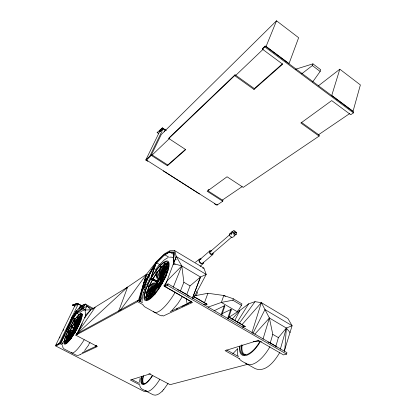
<?xml version="1.0" encoding="UTF-8"?>
<svg xmlns="http://www.w3.org/2000/svg" width="416" height="416" viewBox="0 0 416 416"><rect width="100%" height="100%" fill="white"/><g stroke="black" fill="none" stroke-linecap="round" stroke-linejoin="round"><path stroke-width="0.62" d="M173.394 264.841L173.779 252.746L173.456 263.541L165.464 285.095L163.977 285.906L191.292 301.647M237.385 348.946L237.474 353.584L237.942 355.81M77.267 324.823L77.324 323.56A3.26 3.084 -41.9 0 1 77.766 322.052L82.087 314.449L77.662 321.942A3.26 3.078 -41.9 0 0 77.22 323.445L77.189 326.721M77.917 326.503L77.964 325.322M139.864 301.636L143.244 287.815M143.359 285.459L143.447 283.696L146.531 274.222L156.64 261.42L164.538 253.807L169.884 250.728L174.658 250.624L203.876 268.117L206.216 274.414L193.31 298.652M77.324 325.265L77.397 324.142A3.224 2.818 -1.2 0 1 77.865 322.821L81.708 317.32M77.953 326.414L78.073 324.527M65.686 341.609L65.671 341.775A15.47 3.068 -60.8 0 0 65.593 342.597M73.091 333.554L71.022 334.615A2.512 2.174 -0.9 0 0 70.143 335.369L65.671 341.775L65.052 341.453L69.586 334.682A3.214 2.787 -0.9 0 1 70.704 333.726L73.476 332.301M161.855 278.486L162.261 274.68A4.196 3.806 -11.1 0 1 162.952 272.896L168.516 265.153M161.98 278.247L162.318 275.07A4.202 3.812 -11.2 0 1 163.01 273.286L168.584 265.533M162.869 277.779L163.067 275.959M162.994 277.566L163.192 275.74M161.918 278.231L162.053 277.03A4.212 3.037 12.1 0 1 162.708 275.678L167.996 270.213M162.796 278.871L162.604 280.55L162.88 278.782M163.004 277.664L163.134 276.541A3.286 2.371 12.1 0 1 163.576 275.564M139.485 382.174L140.093 378.29M142.293 297.591L142.012 301.694M74.646 325.707L74.812 324.464M73.731 334.625L73.965 332.914A2.501 1.16 33.9 0 1 74.303 332.457L75.421 331.926M72.436 336.866L72.956 333.128A3.203 1.492 33.9 0 1 73.393 332.545L75.275 331.292L73.772 331.999A3.203 1.487 33.9 0 0 73.341 332.582L72.909 335.696M75.192 325.879A2.444 1.108 33.7 0 1 75.015 325.172L75.572 321.11L74.963 320.788L74.407 324.854A3.136 1.42 33.7 0 0 74.63 325.749L75.743 327.792M234.166 235.539L234.005 236.278L235.934 234.312M147.165 292.744L147.098 293.056A18.98 5.2 -60 0 0 146.598 296.083M146.084 296.738A19.926 5.46 -60 0 1 146.614 293.556L145.839 293.119L146.006 292.469L151.84 286.426A4.139 2.928 12.6 0 1 153.296 285.589L156.879 284.528M142.88 287.373L139.053 301.148L143.447 283.696L156.64 261.42M155.256 294.024L156.556 288.501A3.302 2.174 44.9 0 1 157.144 287.596M153.639 295.376L155.262 288.564A4.228 2.787 44.9 0 1 156.01 287.409L157.825 286.109L154.456 288.574A4.217 3.702 63.8 0 0 153.322 290.035L149.703 298.657M154.149 294.856L155.766 288.044A4.228 2.787 44.9 0 1 156.52 286.889L157.877 285.917M164.258 264.462A19.9 5.455 -59.9 0 0 161.673 266.822L160.914 266.38L159.141 273.827A4.124 2.652 44.2 0 0 159.24 275.397L160.108 278.262M144.446 281.736L146.531 274.222L149.183 275.215L150.441 278.439M257.863 340.132L283.525 354.91L286.551 354.12L286.952 352.669L168.069 283.889L165.651 285.21L165.058 286.655L192.504 302.468L163.228 316.03L162.11 315.406M301.163 122.179L319.374 135.236L319.114 136.094L300.877 123.032L331.703 100.599L350.724 114.722L353.439 112.887L353.688 111.992L265.164 46.01L262.777 48.292L262.418 49.161L282.656 64.184L253.989 89.45L234.686 75.629L235.05 74.786L254.327 88.608L253.989 89.45M284.258 351.224L292.094 325.723L287.919 318.552L261.357 302.656L255.024 301.683L248.628 303.852L239.897 310.414L231.941 319.353M280.342 349.211L286.354 328.047L292.094 325.723L264.971 309.566L252.834 333.622M276.843 347.032L275.896 346.232L278.382 337.631L286.354 328.047L269.386 317.996L261.357 302.656L242.086 324.563M148.408 281.98L143.187 288.995L142.371 288.527L143.276 285.418M143.634 284.175L146.531 274.222L127.603 287.108L90.787 309.852L85.67 315.073L84.734 317.704L76.716 334.168L77.022 334.329M142.834 295.038L143.629 292.339M275.896 346.232L270.244 342.966L272.782 334.355L269.386 317.996L254.8 334.204M262.98 339.191L269.386 317.996M96.122 345.301L95.628 346.897L96.153 345.727M339.825 69.202L331.755 95.415L353.049 111.285L360.381 84.921L339.825 69.202L318.354 85.868M138.362 300.628L146.531 274.222L119.959 310.736M251.956 332.592L261.357 302.656M242.648 327.2L245.164 326.425L228.925 316.945M151.44 276.536L155.605 263.723L164.003 255.247L169.374 252.112L163.946 255.211L155.834 263.359L148.502 274.945M312.634 82.004L320.143 71.458L320.715 69.727L312.936 63.851L295.37 69.311M228.764 317.403L237.458 311.849L241.483 305.313L241.951 303.898L233.319 298.792L223.803 295.485L207.917 293.275L194.532 295.828M237.843 310.69L237.458 311.849L221.364 302.427L208.078 307.143M160.181 264.878L156.27 262.584L151.455 276.583L156.27 262.584L164.32 254.498L169.452 251.924L174.143 252.039L175.443 258.887L176.238 259.854M66.83 337.516L66.742 337.771A15.46 3.063 -60.8 0 0 66.04 339.981M73.138 332.561L71.401 333.05A2.475 1.586 16.4 0 0 70.606 333.512L66.742 337.771L66.128 337.454L70.184 332.654A3.172 2.033 16.4 0 1 71.198 332.067L73.263 331.484M228.181 319.046L231.442 309.452M301.662 73.856L312.348 65.572L312.936 63.851M225.456 296.457L223.803 295.485L221.364 302.427L232.835 300.206L233.319 298.792M227.568 318.692L230.833 309.098M144.492 289.879L145.673 286.941M221.062 314.933L224.401 305.334M221.681 315.292L224.806 306.296M143.556 292.547L144.555 289.708M71.406 337.158L72.046 335.358M77.204 320.824L78.536 317.632A14.7 2.917 -60.8 0 1 80.101 316.103M71.105 338.593L72.379 334.994A2.496 1.94 41.6 0 1 72.956 334.235M69.514 340.387L71.422 335.026A3.193 2.486 41.6 0 1 72.16 334.058L73.19 333.351M69.846 340.023L71.755 334.662A3.193 2.486 41.6 0 1 72.493 333.694M79.503 316.295A15.439 3.063 -60.8 0 0 78.718 317.122L78.109 316.794L75.915 322.972A3.136 2.392 41.1 0 0 75.847 324.246L76.242 327.153M206.762 304.008L204.292 304.668M204.422 302.786L207.917 293.275M118.581 311.433L127.603 287.108L76.716 334.168L77.865 333.601L76.716 334.168L95.207 307.284M196.373 295.485L197.46 292.604L196.633 291.668M155.605 263.723L149.183 275.215L143.187 288.995L143.634 287.82M192.431 298.256L200.491 277.035L206.216 274.414L176.311 256.594L174.658 250.624M192.462 298.168L200.491 277.035L181.797 265.959L173.456 263.541L176.311 256.594L181.797 265.959L183.877 282.272L180.482 290.893L186.727 294.507L189.218 296.488M190.84 302.437L191.298 301.246M67.257 336.887L67.064 337.418A14.721 2.917 -60.8 0 0 66.399 339.518M186.727 294.507L190.06 285.886L200.491 277.035M185.583 149.276L167.768 165.001L151.549 154.58L146.333 159.957L217.069 205.067L222.737 201.24L223.023 200.496L208.01 190.85M217.069 205.067L217.355 204.334M159.156 279.838L158.267 281.949L156.905 283.53M156.395 282.994C156.759 282.417 157.872 278.252 159.156 279.786M157.253 280.94L151.98 278.684L151.533 279.484L156.978 281.882A1.888 0.515 -59.9 0 0 157.602 282.563A1.888 0.515 -59.9 0 0 158.751 279.812A1.888 0.515 -59.9 0 0 156.962 281.887M166.036 276.37L161.559 278.928A4.228 1.763 22.2 0 0 161.106 279.666L161.148 281.544L162.042 282.058L162.328 279.157A3.297 1.378 22.2 0 1 162.365 278.928M148.938 286.723L148.788 287.102A19.911 5.45 -59.9 0 0 147.259 291.21M149.323 286.504L149.172 286.884A18.959 5.19 -59.9 0 0 147.722 290.794M156.801 284.31L154.419 284.268A3.219 1.305 22.5 0 0 153.442 284.456L148.788 287.102L148.023 286.666L148.356 285.891L153.005 283.223A4.118 1.674 22.5 0 1 154.248 282.979L156.806 283.02M173.264 287.191L181.797 265.959L167.274 280.686L163.977 285.906L165.152 286.13M276.52 20.8L266.084 46.452L289.047 63.575L298.641 37.71L276.52 20.8L161.309 134.462L151.195 155.319L146.333 159.957M165.058 286.655L167.476 285.34L168.069 283.889M262.418 49.161L264.81 46.883L265.164 46.01M175.204 264.519L173.519 263.572L175.443 258.887M151.518 297.43L154.513 290.269A3.297 2.891 63.7 0 1 155.402 289.125M150.108 298.438L153.728 289.812A4.222 3.708 63.7 0 1 154.861 288.35L157.836 286.146M166.696 262.974A19.916 5.465 -59.9 0 0 165.729 263.468L164.965 263.016L161.07 272.308A4.144 3.588 61 0 0 160.789 274.201L161.132 278.236M152.36 294.663L153.858 291.091M161.912 271.856L163.576 267.888M164.05 266.755L164.762 265.054M80.616 354.302L97.391 346.533L75.832 335.213L137.524 301.642L138.102 300.29L142.568 302.796M143.187 288.995L149.183 275.215L143.447 283.696M76.482 329.134L76.336 329.462L75.946 328.245A3.214 0.998 23.7 0 1 76.112 327.787L78.499 326.425M151.195 155.319L167.43 165.74L167.768 165.001M74.1 331.089L72.259 330.944A2.46 0.749 23.7 0 0 71.625 331.027L68.926 332.561L68.318 332.244L68.619 331.625L71.313 330.075A3.151 0.962 23.7 0 1 72.119 329.976L73.767 330.101M69.072 332.254L68.926 332.561A15.444 3.058 -60.8 0 0 67.47 335.858M139.979 301.657L143.26 294.679M75.832 335.213L76.362 334.084L138.102 300.29M167.43 165.74L185.723 149.62L168.808 138.507L169.172 137.743L235.05 74.786M68.583 341.468L71.094 336.185A2.496 2.397 76.3 0 1 71.36 335.754M77.709 322.306L81.234 314.912A15.444 3.063 -60.8 0 1 82.306 314.59M74.282 329.67L75.052 328.052M66.576 343.668L70.247 335.982A3.198 3.073 76.4 0 1 71.219 334.812L73.211 333.372M67.33 342.451L70.476 335.852A3.198 3.073 76.3 0 1 71.448 334.682M80.626 314.584L77.095 321.989A3.151 3.006 67.9 0 0 76.794 323.476L76.69 326.747L76.56 323.612A3.146 3.006 67.9 0 1 76.861 322.124L80.392 314.73L81.125 314.964M73.195 330.288L73.965 328.676M69.092 339.388L69.883 337.735M68.91 340.418L70.585 336.898M79.357 318.495L80.938 315.531A14.711 2.917 -60.8 0 1 81.957 315.224M164.273 131.815L165.116 130.073L163.134 128.762L159.39 132.059L145.787 160.02L147.82 161.314M62.353 343.58L63.471 341.266M72.389 322.743L74.339 318.692M79.082 308.854L80.756 305.38L78.281 304.044L75.114 305.292L55.619 345.368L59.207 343.398L78.281 304.044M163.134 128.762L149.885 156.104L145.787 160.02M93.673 308.656L85.254 304.08C78.541 306.467 74.62 313.149 71.646 319.29L60.195 342.971L55.89 345.519L56.81 345.015M146.666 390.816L144.201 391.466L55.895 346.06L60.164 343.741L60.679 342.67L62.946 343.845M61.334 341.728L64.958 334.23M66.352 331.344L67.746 328.458M60.814 343.294L71.698 320.746M59.545 338.005L60.107 336.851M63.201 330.496L63.762 329.342M55.895 346.06L56.41 345.01L60.679 342.67M77.22 303.28C71.635 305.396 69.711 306.467 77.22 303.28L82.337 306.062M160.82 130.905L159.869 130.276L162.36 127.899L166.13 130.4M158.704 133.572L157.139 132.397L158.756 133.463M159.869 130.276L162.36 127.899M78.681 330.923L82.28 323.549M69.451 331.812L69.15 332.436A14.711 2.912 -60.8 0 0 67.418 336.456M234.692 320.731L239.897 310.414M142.371 288.527L149.183 275.215M75.65 313.94L67.314 329.831L66.706 329.508L74.448 314.616L81.058 309.13L83.398 304.616L74.454 314.61L71.646 319.29L70.6 319.935M85.675 310.341L83.621 308.854L81.708 309.483L81.058 309.13L82.966 308.5L85.254 304.08L90.787 309.852L84.734 317.704L85.046 317.876M92.732 309.223L87.027 306.124L85.01 309.977L85.67 315.073L85.987 315.24M152.74 279.604L152.521 280.01A18.949 5.184 -59.9 0 0 149.703 285.641M162.297 283.488L159.567 282.495L161.184 283.681L161.413 283.26M148.403 281.185L149.973 278.288M279.833 352.383C275.116 360.36 266.24 372.809 255.372 368.716L241.94 361.202L240.198 359.866L239.013 358.296M148.892 275.766L155.891 263.39M146.645 300.186L152.24 290.238A4.228 4.014 -64.5 0 1 153.639 288.73L157.113 286.437L153.4 288.626A4.222 4.009 -64.5 0 0 152.001 290.134L146.515 300.154M167.929 262.33L162.427 272.111A4.186 3.988 -70.4 0 0 161.871 274.082L161.704 278.252L161.621 273.998A4.181 3.983 -70.3 0 1 162.178 272.033L167.814 262.267M148.273 298.61L149.776 295.937M150.374 294.866L150.977 293.795M163.275 271.918L163.899 270.8M164.528 269.682L166.416 266.328M167.04 265.21L167.669 264.092M147.904 299.796L153.02 290.69A3.302 3.136 -64.5 0 1 154.118 289.51M168.704 262.782L163.212 272.558A3.271 3.115 -70.4 0 0 162.984 273.047M71.646 319.29L76.627 310.471L74.454 314.61L75.088 314.954L81.708 309.483M74.22 329.243L71.287 326.596L71.646 325.978L73.819 327.99M66.492 342.623L68.354 339.404M80.122 319.082L81.349 316.966M66.55 343.517A14.747 2.928 -60.8 0 1 66.274 343.294L70.002 336.851M82.072 316.009L78.385 322.374A2.548 2.408 -41.9 0 0 78.109 323.045M182.572 296.306L177.783 303.685L171.798 310.674M152.511 279.521L152.74 279.126A19.89 5.444 -59.9 0 1 156.307 273.458M73.897 316.826L75.546 314.038M75.223 314.543L73.263 317.777L74.818 319.816M72.878 318.578L76.008 314.049M237.344 321.958L248.628 303.852M284.185 350.111L284.872 349.029L286.354 328.047L290.103 332.634M168.022 383.505L163.68 389.568M75.156 321.979L75.525 321.448A14.695 2.912 -60.8 0 1 77.407 318.937M88.821 344.812L84.656 350.454M65.052 341.453L69.529 335.041A3.219 2.787 -0.9 0 1 70.652 334.079L73.424 332.654M81.666 317.663L77.818 323.17A3.224 2.818 -1.2 0 0 77.35 324.485M67.465 338.92L66.045 341.24A14.737 2.922 -60.8 0 0 66.019 342.748M78.484 323.149L79.872 321.162M80.87 320.018L78.442 323.492A2.517 2.2 -1.2 0 0 78.109 324.251M74.963 320.788L74.032 325.385A3.136 1.425 33.7 0 0 74.256 326.284L75.088 327.818M75.384 321.365L75.572 321.11A15.434 3.058 -60.8 0 1 77.548 318.474M146.697 300.082A19.947 5.47 -60 0 1 146.12 298.319L145.34 297.877L151.528 289.266A4.181 3.76 -9.5 0 1 153.036 287.981L156.723 286.094M146.604 297.185L148.112 295.084M149.62 292.984L151.128 290.888M164.46 272.34L165.542 270.837M166.624 269.329L168.064 267.327M168.854 266.703L163.8 273.733A3.281 2.974 -11.2 0 0 163.322 274.763M239.351 323.18L255.024 301.683M159.536 284.3L159.812 283.93L160.701 284.44L160.176 285.173L158.553 285.891M155.22 270.031L158.886 265.314M159.484 279.542L158.116 277.69A3.208 1.035 35.7 0 1 157.711 276.864L157.128 272.308L156.369 271.866L155.865 272.574L156.432 277.139A4.108 1.331 35.7 0 0 156.941 278.195L158.402 280.181M156.92 273.026L157.175 272.683A18.944 5.19 -59.9 0 1 159.848 269.272M126.802 288.132L127.603 287.108M88.774 344.224L89.991 342.722M74.012 328.604L74.906 327.501M74.235 329.742L73.336 330.845L73.18 330.346M74.573 331.495L75.171 330.762M160.191 280.218L160.722 280.691M81.058 309.13L85.254 304.08M78.39 317.486L78.718 317.122L76.528 323.294A2.449 1.867 41.1 0 0 76.476 324.293L76.731 325.52M158.47 284.43L159.468 283.28M159.011 265.169L164.278 259.932L167.809 257.722M81.052 320.648L77.428 324.652A3.208 2.085 16.3 0 0 77.059 325.603L77.059 327.2M66.128 337.454L69.997 333.185A3.172 2.033 16.4 0 1 71.011 332.597L73.59 331.869M80.465 321.625L77.241 325.182A3.214 2.085 16.2 0 0 76.872 326.134L76.872 328.26M68.042 336.019L69.222 334.714M78.874 324.074L78.052 324.974A2.506 1.628 16.3 0 0 77.761 325.723L77.761 326.908M79.503 323.7L77.865 325.51A2.506 1.628 16.2 0 0 77.574 326.253L77.574 328.635M139.667 385.559L140.743 387.946L141.986 389.033L153.13 394.789C156.624 396.224 160.051 393.328 162.349 391.024M162.23 391.16L163.784 389.454M71.458 317.85L73.622 315.546L72.01 316.503M78.109 316.794L75.587 323.336A3.13 2.392 41 0 0 75.52 324.61L76.086 327.356M232.851 353.73L237.713 348.624M159.167 286.296L159.676 285.782L158.662 286.504M167.7 270.02L162.859 275.033A4.212 3.037 12.1 0 0 162.204 276.385M145.839 293.119L151.684 287.076A4.144 2.928 12.6 0 1 153.14 286.239L156.125 285.35M147.259 292.406L150.831 288.72M163.649 275.48L164.949 274.139M146.614 293.556L152.454 287.524A3.234 2.288 12.6 0 1 153.598 286.868L156.463 286.021M167.409 272.095L163.498 276.13A3.292 2.371 12.1 0 0 162.984 277.186M236.096 234.494L236.595 233.277L235.945 232.019A1.794 0.759 41.7 0 0 235.019 231.176L234.52 230.864A1.794 0.759 41.7 0 0 233.61 230.547C231.114 231.28 233.891 236.049 236.096 234.494L235.654 234.702M160.914 266.38L160.42 266.895L158.647 274.342A4.118 2.652 44.2 0 0 158.74 275.912L159.609 278.777M161.429 267.062L161.673 266.822L159.916 274.264A3.219 2.07 44.2 0 0 159.988 275.496L160.831 278.247M161.283 267.675L161.528 267.441A18.954 5.195 -59.9 0 1 163.987 265.19M77.392 312.692L78.307 311.787M200.132 266.401L203.055 263.588M168.808 138.507L234.686 75.629M152.121 155.022L169.473 138.492M235.602 75.494L263.271 49.135M79.57 312.874L81.765 311.074L84.001 310.284M254.327 88.608L282.5 63.742M162.708 129.1L159.723 131.726L160.872 130.796L159.921 130.166L157.087 132.506M199.893 259.511L209.789 250.9M210.319 251.581L229.986 234.504M212.15 253.932L231.889 236.933M202.727 263.167L212.68 254.613M195.468 262.252L199.566 259.09M156.348 288.418L157.841 287.238M207.995 190.122L209.04 189.358M73.486 334.053L74.417 333.377M72.322 334.932L74.183 333.585M157.648 287.388L156.64 288.116A3.297 2.174 44.9 0 0 156.218 288.579M190.861 301.392L187.195 303.971L186.134 298.589M165.001 264.488L165.407 264.238A18.97 5.205 -59.9 0 1 166.322 263.775M73.414 333.918L75.254 332.649M74.464 333.325L72.623 334.599A2.491 1.94 41.6 0 0 72.186 335.062M222.284 200.127L242.112 186.654M318.214 134.956L349.83 113.469M319.114 136.094L243.22 187.392L227.053 176.774L207.168 191.251L222.737 201.24M156.541 287.908L157.513 287.264M72.992 333.19L70.704 334.688A3.292 3.084 -40.6 0 0 69.602 335.858L65.276 343.611L69.696 335.982A3.297 3.089 -40.7 0 1 70.803 334.812L73.091 333.315M71.427 334.729L72.384 334.095M73.226 334.053L74.251 333.382M80.506 354.396L78.182 355.42L76.164 355.17L64.085 348.93L62.967 347.703L62.53 345.524M90.787 309.852L85.01 309.977L82.966 308.5L87.027 306.124M78.801 325.78L76.414 327.153A3.208 1.004 23.7 0 0 76.248 327.61M166.374 275.553L161.897 278.122A4.228 1.763 22.2 0 0 161.439 278.866M68.318 332.244L71.016 330.704A3.151 0.962 23.7 0 1 71.822 330.6L74.017 330.772M148.023 286.666L152.672 284.008A4.124 1.669 22.5 0 1 153.915 283.769L157.113 283.821M77.787 327.517L76.742 328.115A2.506 0.78 23.7 0 0 76.606 328.474L76.898 329.378M164.918 277.924L162.354 279.38A3.302 1.373 22.2 0 0 161.996 279.963L162.042 282.058M231.785 233.61L231.327 234.4M164.965 263.016L164.559 263.266L160.664 272.548A4.139 3.588 61 0 0 160.384 274.435L160.68 277.893M165.537 263.567L161.845 272.75A3.234 2.803 61 0 0 161.626 274.232M156.671 285.688L152.994 287.576A4.176 3.754 -9.5 0 0 151.486 288.86L145.304 297.461L145.34 297.877M154.003 288.449L155.033 287.919M214.162 310.757L224.219 305.854L224.832 306.212M176.296 309.218L177.445 308.667M182.031 306.462L187.19 303.982M75.041 332.472L73.923 333.003A2.501 1.165 33.9 0 0 73.83 333.055M222.18 313.617L230.656 309.613L231.265 309.967M82.264 352.695L96.84 345.899M170.212 311.678L191.292 301.844M75.083 330.351L75.093 330.346A2.564 0.51 -60.8 0 1 73.778 331.843A2.564 0.51 -60.8 0 1 73.871 330.611M160.701 284.44L159.084 285.158A3.307 1.097 35.9 0 0 158.839 285.646L159.13 287.934M159.812 283.93L158.356 284.565A4.238 1.409 35.9 0 0 158.044 285.189L158.595 289.562M258.289 340.371L225.082 350.662L239.262 358.597M248.279 364.161L170.061 384.68L149.729 374.01L130.38 380.006L140.062 385.008M242.715 326.986L245.164 326.425M203.767 304.569L204.968 304.346M148.788 373.864L150.498 373.875M170.092 257.114L171.907 257.218L173.16 257.769M167.986 263.536L168.241 263.598A18.99 5.216 -59.9 0 1 168.787 263.884M202.696 268.055L203.876 268.117M253.271 341.338L261.539 341.786M169.317 252.08L173.836 252.782M161.834 315.869L159.739 315.234L144.815 306.888L143.052 305.193M76.008 330.08L74.953 329.852L75.8 330.918M162.776 282.641L160.087 281.741M151.533 279.484L156.801 281.726M162.224 283.624L160.394 282.979L161.184 283.681M177.616 289.697L180.482 290.893M267.956 341.988L270.244 342.966M157.435 281.07L151.98 278.684M131.95 379.527L139.35 383.354M60.164 343.741L62.436 344.916M71.287 326.596L73.455 328.619M76.768 313.227L79.004 314.428M82.966 308.5L83.621 308.854M76.242 304.959L75.104 304.346L76.164 305.115M79.576 306.961L80.709 307.58M72.857 304.824L74.563 305.75M72.779 304.98L75.057 306.212M77.142 303.441L82.264 306.218M137.524 301.642L143.109 304.767M226.663 349.95L238.555 356.616M167.476 285.34L286.551 354.12M183.877 282.272L190.06 285.886M272.782 334.355L278.382 337.631M194.199 296.676L207.08 304.195M194.121 296.894L207.002 304.408M228.852 317.158L245.097 326.638M232.835 300.206L241.483 305.313M164.32 254.498L169.286 257.447M169.452 251.924L173.836 254.535M233.657 232.414L234.858 233.636M163.29 170.903L199.43 193.95M214.422 203.772L216.31 204.979M162.302 128.014L166.078 130.51M74.162 328.328L71.646 325.978M73.393 328.188L72.914 327.818M264.81 46.883L353.439 112.887M312.348 65.572L320.143 71.458M72.935 317.97L74.459 319.608M156.39 283.041L156.858 283.556M75.426 331.562L74.61 330.58A3.208 0.26 28.8 0 1 74.724 330.502M158.922 279.458L157.456 277.477A4.113 1.326 35.7 0 1 156.946 276.422L156.369 271.866M236.153 232.274L236.449 232.773M75.192 325.879L75.941 327.246M77.194 328.749L76.908 327.839A2.506 0.78 23.7 0 1 76.918 327.6M76.17 328.141L76.305 328.65M74.937 327.486L75.067 327.995M162.739 278.996L162.796 279.396M146.604 297.414L146.635 297.601A19.001 5.21 -60 0 0 147.191 299.276M146.084 298.132L152.303 289.718A3.266 2.933 -9.5 0 1 153.488 288.714M157.981 289.682L157.513 285.922A4.233 1.414 35.9 0 1 157.83 285.298M77.522 324.646L77.475 323.476A2.46 2.345 67.9 0 1 77.6 322.587M76.352 328.734A2.2 0.442 -60.8 0 1 76.268 328.952M75.072 331.084A2.2 0.442 -60.8 0 1 74.792 331.422M74.672 331.552A2.2 0.442 -60.8 0 1 74.376 331.75M74.261 331.724A2.2 0.442 -60.8 0 1 74.256 331.287M76.154 328.006A2.2 0.442 -60.8 0 1 76.336 327.902A2.564 0.515 -60.8 0 0 76.196 328.068M71.557 335.53A2.496 2.397 76.3 0 1 71.776 335.327M69.477 331.422A15.439 3.058 -60.8 0 1 71.89 326.914M72.249 326.3A15.434 3.058 -60.8 0 1 74.272 323.014M74.277 323.284A14.695 2.912 -60.8 0 0 72.342 326.409L71.984 327.028A14.7 2.912 -60.8 0 0 69.69 331.323M70.314 336.315A2.574 2.413 -40.7 0 1 70.491 336.045M70.621 335.884A2.574 2.413 -40.7 0 1 70.923 335.587M71.552 330.512A2.803 0.858 23.7 0 1 71.765 330.465M74.646 325.92A2.444 1.113 33.7 0 0 74.667 326.035A2.792 1.269 33.7 0 1 74.552 325.655M74.526 325.52A2.792 1.269 33.7 0 1 74.526 325.281M70.777 335.878A2.844 2.735 76.4 0 1 70.902 335.686M71.042 335.504A2.844 2.735 76.4 0 1 71.536 335.036M75.161 327.844A3.666 0.733 -60.8 0 1 76.69 327.444M76.284 328.526A3.666 0.733 -60.8 0 1 75.431 330.195M75.187 330.606A3.666 0.733 -60.8 0 1 73.98 332.264M73.772 332.483A3.666 0.733 -60.8 0 1 73.585 332.644M73.419 332.758A3.666 0.733 -60.8 0 1 73.58 330.658M75.426 327.922A2.564 0.51 -60.8 0 1 76.253 327.636A2.564 0.51 -60.8 0 1 75.28 330.013M76.216 329.753A2.564 0.515 -60.8 0 1 76.06 330.049M74.261 332.134A2.564 0.515 -60.8 0 1 74.261 331.625M73.7 332.592A2.855 1.326 33.9 0 1 73.85 332.498M72.062 334.672A2.844 2.215 41.6 0 1 72.561 334.147M77.828 323.825A2.87 2.512 -1.2 0 1 77.984 323.435M77.371 325.546A2.86 1.856 16.3 0 1 77.646 325.078M84.146 339.81A21.918 4.628 -61 0 1 71.344 352.534M160.129 283.052A2.834 0.785 -59.9 0 1 159.931 283.364M160.389 280.186A2.834 0.785 -59.9 0 1 160.841 279.973M159.895 282.916A2.834 0.785 -59.9 0 1 159.697 283.228M158.335 284.71A2.834 0.785 -59.9 0 1 158.184 284.778M157.862 284.731A2.834 0.785 -59.9 0 1 157.903 283.598M159.978 280.197A2.834 0.785 -59.9 0 1 160.805 279.911M154.107 290.493A3.292 2.891 63.8 0 1 154.274 290.155M154.554 289.76A3.292 2.891 63.8 0 1 154.996 289.344M149.328 285.834A19.895 5.444 -59.9 0 1 152.292 279.921M157.128 272.308A19.89 5.45 -59.9 0 1 159.931 268.726M152.974 279.209A18.944 5.184 -59.9 0 1 156.073 274.248M159.593 287.919A4.722 1.326 -60 0 1 159.281 287.118M163.795 279.718A4.722 1.326 -60 0 1 164.206 279.692M158.87 279.562A4.727 1.305 -59.9 0 1 161.309 279.406M161.19 279.848A4.727 1.305 -59.9 0 1 160.326 281.918M160.035 282.464A4.727 1.305 -59.9 0 1 156.764 286.14A4.727 1.305 -59.9 0 1 156.77 283.15M157.269 282.084A4.727 1.305 -59.9 0 1 157.555 281.549M159.084 280.004A3.307 0.91 -59.9 0 1 160.566 280.098A3.307 0.91 -59.9 0 1 158.179 284.352A3.307 0.91 -59.9 0 1 157.118 283.499M161.21 274.336A3.229 2.803 61 0 1 161.262 273.582M162.781 273.962A3.271 3.115 -70.4 0 1 162.864 273.432M163.296 274.253A3.276 2.974 -11.1 0 1 163.738 273.343M160.222 283.15A3.307 0.915 -59.9 0 1 159.988 283.514M157.784 285.147A3.307 0.915 -59.9 0 1 157.898 283.946M160.092 280.197A3.307 0.915 -59.9 0 1 160.722 279.677M158.174 285.6A3.77 1.258 35.9 0 1 158.278 285.355M156.052 288.127A3.765 2.48 44.9 0 1 156.213 287.862M175.256 292.136A28.236 8.237 -60.1 0 1 153.442 311.438M152.76 375.383A16.921 5.377 -62.7 0 1 143.478 384.545A16.921 5.377 -62.7 0 1 141.414 376.906M152.36 375.565A16.214 5.153 -62.7 0 1 143.645 383.911A16.214 5.153 -62.7 0 1 141.768 376.589M143.286 383.994A16.203 5.179 -62.7 0 1 143.172 376.064M144.17 383.739A15.496 4.95 -62.7 0 1 143.515 375.794M159.708 379.465A21.091 6.89 -62.9 0 1 145.496 390.718M260.416 341.432A21.564 9.355 -61.4 0 1 246.059 355.467A21.564 9.355 -61.4 0 1 239.496 346.616M260.068 341.198A20.66 8.96 -61.4 0 1 246.319 354.645A20.66 8.96 -61.4 0 1 240.027 346.18M244.182 355.17A20.644 9.001 -61.5 0 1 241.68 344.869M245.684 354.744A19.744 8.611 -61.5 0 1 242.117 345.036M269.937 346.71A26.858 11.97 -61.6 0 1 245.653 363.022M233.366 236.522A2.439 1.555 49.1 0 1 231.046 237.021A2.439 1.555 49.1 0 1 229.466 234.078L229.627 233.678A2.439 1.555 49.1 0 1 230.298 233.225M203.674 262.142A2.85 1.95 49.4 0 1 201.401 263.718L200.782 263.432A2.85 1.95 49.4 0 1 198.942 260.234A2.85 1.95 49.4 0 1 201.214 258.97M203.013 262.87A2.314 1.586 49.4 0 1 199.826 261.997A2.314 1.586 49.4 0 1 200.736 259.308M213.08 252.907A2.356 1.576 49.3 0 1 211.5 254.758A2.356 1.576 49.3 0 1 209.284 251.914A2.356 1.576 49.3 0 1 211.64 251.056M212.462 253.183A1.492 0.998 49.3 0 1 211.406 254.02A1.492 0.998 49.3 0 1 210.033 252.548A1.492 0.998 49.3 0 1 210.855 251.456M235.518 232.856C233.412 235.534 233.22 228.779 235.518 232.856M232.092 231.592C232.268 232.69 230.864 235.435 230.214 233.428L232.092 231.592M74.937 318.672L73.263 317.777L74.937 318.703M73.928 330.008A1.461 0.291 -60.8 0 0 74.854 327.907A1.461 0.291 -60.8 0 0 73.585 329.602A1.461 0.291 -60.8 0 0 73.928 330.008M71.032 338.114A16.879 3.318 -60.8 0 0 81.474 314.116A16.879 3.318 -60.8 0 0 66.758 334.006A16.879 3.318 -60.8 0 0 71.032 338.114M70.954 338.52A17.618 3.463 -60.8 0 0 81.838 313.487A17.618 3.463 -60.8 0 0 66.477 334.261A17.618 3.463 -60.8 0 0 70.954 338.52M154.918 293.566A21.772 5.918 -59.9 0 0 167.726 262.168A21.772 5.918 -59.9 0 0 147.035 286.749A21.772 5.918 -59.9 0 0 154.918 293.566M154.877 294.117A22.724 6.178 -59.9 0 0 168.22 261.362A22.724 6.178 -59.9 0 0 146.619 287.05A22.724 6.178 -59.9 0 0 154.877 294.117"/></g></svg>
